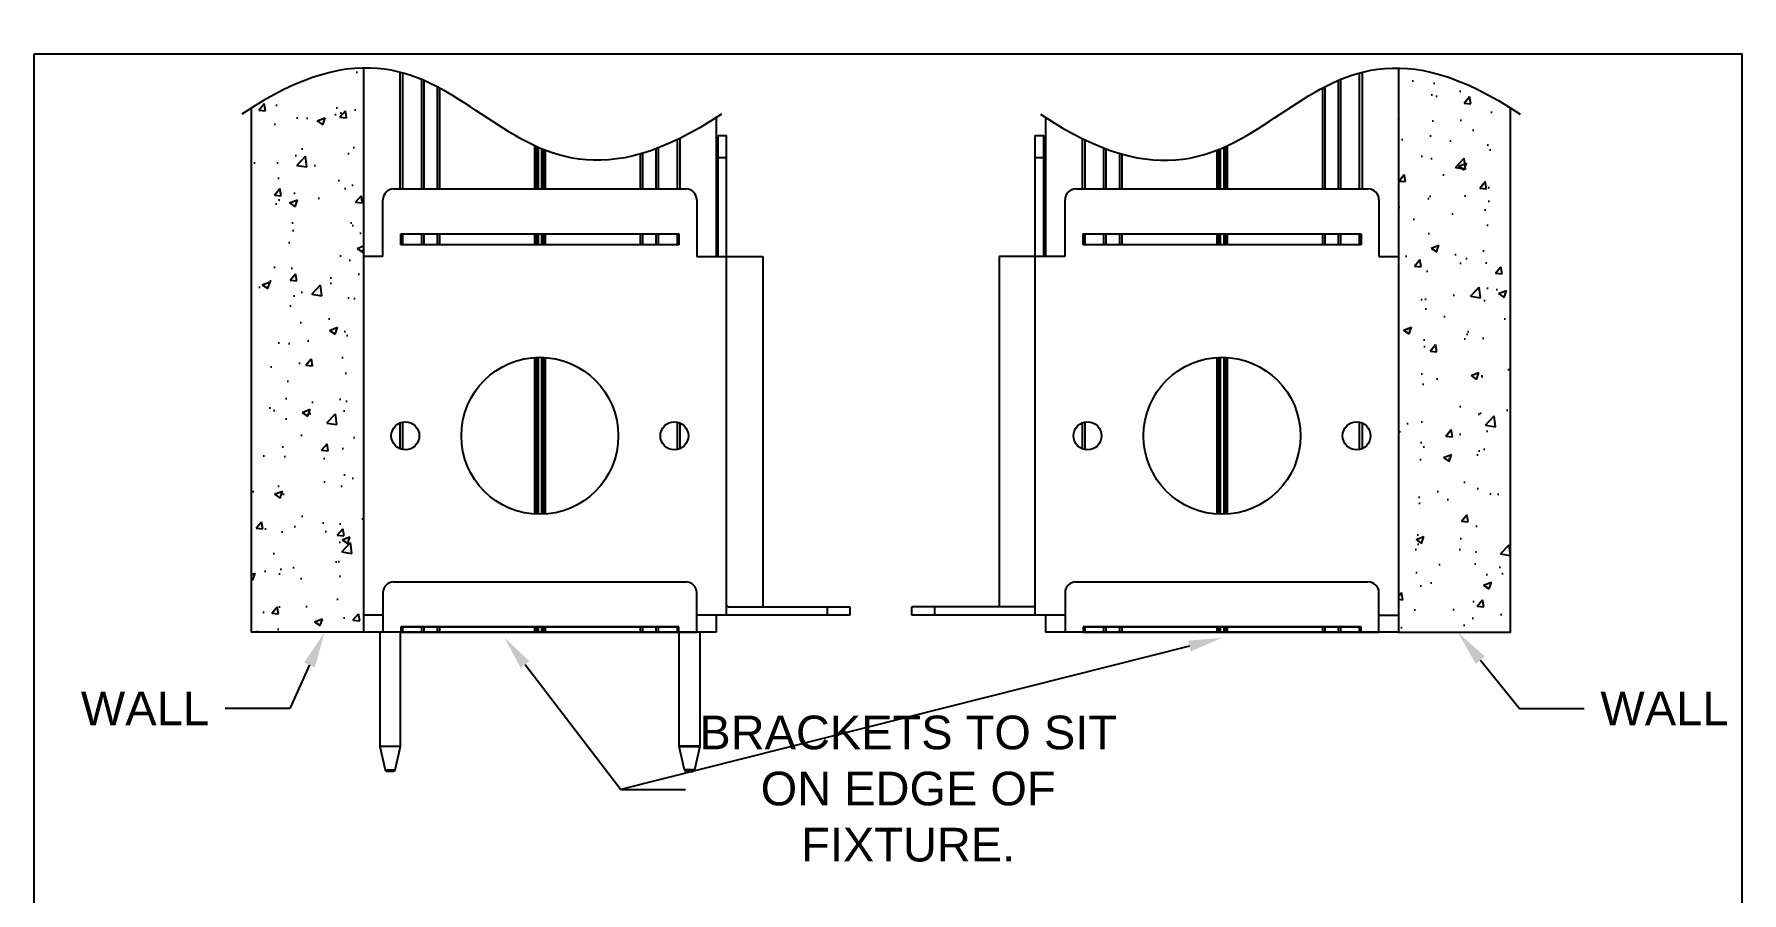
# Model space of a CAD drawing. Extents: x 0 to 9.5, y -12.2 to 0.1.
# Drawn here: x 0 to 9.52, y -4.68 to 0.11 of the extents above; entities that cross this region are included whole.
import ezdxf
from ezdxf import colors
from ezdxf.entities.mleader import LeaderData, LeaderLine
from ezdxf.math import Vec2, Vec3

# ---------------------------------------------------------------- set-up
doc = ezdxf.new("R2010")
doc.units = 0
doc.header["$LTSCALE"] = 0.5
doc.header["$MEASUREMENT"] = 0
for name, color, linetype in [('Ceiling', 42, 'CONTINUOUS'), ('Dimension', 10, 'CONTINUOUS'), ('FAB DWG', 221, 'CONTINUOUS'), ('Hardware', 242, 'CONTINUOUS'), ('Housing', 150, 'CONTINUOUS'), ('Mounting', 4, 'CONTINUOUS'), ('WallMount Bracket', 190, 'CONTINUOUS')]:
    doc.layers.add(name, color=color, linetype=linetype)
doc.layers.add('Text-Unprinted', color=131, linetype='CONTINUOUS', plot=False)
doc.styles.add('LSAD_Standard', font='arial.ttf')
doc.styles.get("Standard").update_dxf_attribs({"font": 'arial.ttf'})

msp = doc.modelspace()

# ---------------------------------------------------------------- hatches: boundary and pattern name
at = {"layer": 'Ceiling', "ltscale": 0.5, "transparency": 16777216}
h = msp.add_hatch(dxfattribs=at)
h.set_pattern_fill('AR-CONC', color=256, scale=0.063)
h.set_pattern_definition([(50, (5.5815, -2.09225), (0.451874, -0.039534), [0.04725, -0.51975]), (355, (5.5815, -2.09225), (-0.087413, 0.47388), [0.0378, -0.4158]), (100.451, (5.61917, -2.09554), (0.36446, 0.434347), [0.040156, -0.44172]), (46.184, (5.5815, -1.96625), (0.67236, -0.10428), [0.070875, -0.779625]), (96.636, (5.63754, -1.97494), (0.58884, 0.613695), [0.060235, -0.66258]), (351.184, (5.5815, -1.96625), (0.58884, 0.61369), [0.0567, -0.6237]), (21, (5.6445, -1.99775), (0.376051, -0.25365), [0.04725, -0.51975]), (326, (5.6445, -1.99775), (0.15329, 0.456845), [0.0378, -0.4158]), (71.451, (5.67585, -2.0189), (0.52934, 0.203195), [0.040156, -0.44172]), (37.5, (5.58151, -2.09225), (0.0076607, 0.209723), [0, -0.41076, 0, -0.4221, 0, -0.417375]), (7.5, (5.5815, -2.09225), (0.165734, 0.248479), [0, -0.24066, 0, -0.40131, 0, -0.159075]), (327.5, (5.44102, -2.09225), (0.336308, -0.0142096), [0, -0.1575, 0, -0.4914, 0, -0.65205]), (317.5, (5.37802, -2.09225), (0.367407, 0.063066), [0, -0.20475, 0, -0.32634, 0, -0.46305])])
h.paths.add_polyline_path([(1.836, -0.0797), (1.836, -3.2247), (1.211, -3.2255), (1.211, -0.3021)])
h = msp.add_hatch(dxfattribs=at)
h.set_pattern_fill('AR-CONC', color=256, scale=0.063)
h.set_pattern_definition([(50, (7.4183, -2.09225), (0.451874, -0.039534), [0.04725, -0.51975]), (355, (7.4183, -2.09225), (-0.08741, 0.47388), [0.0378, -0.4158]), (100.451, (7.45594, -2.09554), (0.36446, 0.43435), [0.04016, -0.44172]), (46.184, (7.4183, -1.96625), (0.67236, -0.10428), [0.07087, -0.77963]), (96.636, (7.4743, -1.97494), (0.58884, 0.6137), [0.06023, -0.66258]), (351.184, (7.4183, -1.96625), (0.58884, 0.6137), [0.0567, -0.6237]), (21, (7.4813, -1.99775), (0.37605, -0.25365), [0.04725, -0.51975]), (326, (7.4813, -1.99775), (0.15329, 0.45684), [0.0378, -0.4158]), (71.451, (7.5126, -2.0189), (0.52934, 0.203195), [0.04016, -0.44172]), (37.5, (7.41828, -2.09225), (0.007661, 0.209723), [0, -0.41076, 0, -0.4221, 0, -0.417375]), (7.5, (7.41828, -2.09225), (0.165734, 0.24848), [0, -0.24066, 0, -0.40131, 0, -0.159075]), (327.5, (7.2778, -2.09225), (0.336308, -0.01421), [0, -0.1575, 0, -0.4914, 0, -0.65205]), (317.5, (7.2148, -2.09225), (0.367407, 0.063066), [0, -0.20475, 0, -0.32634, 0, -0.46305])])
h.paths.add_polyline_path([(7.6063, -0.0797), (7.6063, -3.2247), (8.2313, -3.2255), (8.2313, -0.3021)])

# ---------------------------------------------------------------- linework, layer by layer
at = {"layer": 'Ceiling', "transparency": 16777216}
for points in [[(1.836, -0.0798), (1.836, -3.2247), (1.211, -3.2247), (1.211, -0.3021)], [(7.6063, -0.0798), (7.6063, -3.2247), (8.2313, -3.2247), (8.2313, -0.3021)]]:
    msp.add_lwpolyline(points, dxfattribs=at)
at = {"layer": 'Dimension', "transparency": 16777216}
for points in [[(3.8322, -0.337), (3.1634, -0.7829), (2.4947, -0.337), (1.8259, 0.1088), (1.1572, -0.337)], [(5.6101, -0.337), (6.2789, -0.7829), (6.9476, -0.337), (7.6164, 0.1088), (8.2851, -0.337)]]:
    msp.add_open_spline(points, degree=3, dxfattribs=at)
at = {"layer": 'Hardware', "lineweight": 25, "transparency": 16777216}
for p, q in [((1.9275, -3.2247), (1.9275, -3.8588)), ((2.0425, -3.8588), (2.0425, -3.2247)), ((3.5963, -3.8588), (3.5963, -3.2247)), ((3.7113, -3.2247), (3.7113, -3.8588)), ((1.9275, -3.8588), (2.0339, -3.8588)), ((1.9277, -3.8609), (1.9567, -3.9918)), ((2.0422, -3.8609), (1.9277, -3.8609)), ((2.0132, -3.9918), (2.0422, -3.8609)), ((2.0339, -3.8588), (2.0425, -3.8588)), ((3.6048, -3.8588), (3.5963, -3.8588)), ((3.6255, -3.9918), (3.5965, -3.8609)), ((3.5965, -3.8609), (3.711, -3.8609)), ((3.7113, -3.8588), (3.6048, -3.8588)), ((3.711, -3.8609), (3.682, -3.9918)), ((1.9567, -3.9918), (2.0132, -3.9918)), ((3.682, -3.9918), (3.6255, -3.9918)), ((2.0034, -3.9997), (1.9665, -3.9997)), ((3.6353, -3.9997), (3.6722, -3.9997))]:
    msp.add_line(p, q, dxfattribs=at)
for centre, start, end in [((1.9375, -3.8588), 180, 192.5), ((2.0325, -3.8588), 347.5, 0), ((3.6063, -3.8588), 180, 192.5), ((3.7013, -3.8588), 347.5, 0), ((1.9665, -3.9897), 192.5, 270), ((2.0034, -3.9897), 270, 347.5), ((3.6353, -3.9897), 192.5, 270), ((3.6722, -3.9897), 270, 347.5)]:
    msp.add_arc(centre, 0.01, start, end, dxfattribs=at)
at = {"layer": 'Housing', "linetype": 'Continuous', "transparency": 16777216}
for p, q in [((1.836, -0.0798), (1.836, -1.1297)), ((2.039, -0.1032), (2.039, -0.7537)), ((2.054, -0.1072), (2.054, -0.7537)), ((2.1587, -0.1433), (2.1587, -0.7537)), ((2.1717, -0.1488), (2.1717, -0.7537)), ((2.2467, -0.1845), (2.2467, -0.7537)), ((7.1955, -0.1845), (7.1955, -0.7537)), ((7.2706, -0.1488), (7.2706, -0.7537)), ((7.2836, -0.1433), (7.2836, -0.7537)), ((7.3883, -0.1072), (7.3883, -0.7537)), ((7.4033, -0.1032), (7.4033, -0.7537)), ((2.2597, -0.1913), (2.2597, -0.7537)), ((7.1826, -0.1913), (7.1826, -0.7537)), ((1.836, -0.2928), (1.836, -1.1297)), ((3.8028, -0.3563), (3.8028, -1.1297)), ((5.6395, -0.3563), (5.6395, -1.1297)), ((7.6063, -0.3563), (7.6063, -1.1297)), ((3.5998, -0.4725), (3.5998, -0.7537)), ((5.8425, -0.4725), (5.8425, -0.7537)), ((2.7901, -0.513), (2.7901, -0.7537)), ((2.7997, -0.5174), (2.7997, -0.7537)), ((2.8097, -0.5219), (2.8097, -0.7537)), ((2.829, -0.5301), (2.829, -0.7537)), ((2.839, -0.5342), (2.839, -0.7537)), ((2.8487, -0.538), (2.8487, -0.7537)), ((3.379, -0.5591), (3.379, -0.7537)), ((3.392, -0.5553), (3.392, -0.7537)), ((3.467, -0.5301), (3.467, -0.7537)), ((3.48, -0.5252), (3.48, -0.7537)), ((3.5848, -0.4798), (3.5848, -0.7537)), ((5.8575, -0.4798), (5.8575, -0.7537)), ((5.9623, -0.5252), (5.9623, -0.7537)), ((5.9753, -0.5301), (5.9753, -0.7537)), ((6.0503, -0.5553), (6.0503, -0.7537)), ((6.0633, -0.5591), (6.0633, -0.7537)), ((6.5936, -0.538), (6.5936, -0.7537)), ((6.6033, -0.5342), (6.6033, -0.7537)), ((6.6133, -0.5301), (6.6133, -0.7537)), ((6.6326, -0.5219), (6.6326, -0.7537)), ((6.6426, -0.5174), (6.6426, -0.7537)), ((6.6522, -0.513), (6.6522, -0.7537)), ((2.054, -1.0037), (2.054, -1.0657)), ((2.1587, -1.0037), (2.1587, -1.0657)), ((2.1717, -1.0037), (2.1717, -1.0657)), ((2.2467, -1.0037), (2.2467, -1.0657)), ((2.2597, -1.0037), (2.2597, -1.0657)), ((2.7901, -1.0037), (2.7901, -1.0657)), ((2.7997, -1.0037), (2.7997, -1.0657)), ((2.8097, -1.0037), (2.8097, -1.0657)), ((2.829, -1.0037), (2.829, -1.0657)), ((2.839, -1.0037), (2.839, -1.0657)), ((2.8487, -1.0037), (2.8487, -1.0657)), ((3.379, -1.0037), (3.379, -1.0657)), ((3.392, -1.0037), (3.392, -1.0657)), ((3.467, -1.0037), (3.467, -1.0657)), ((3.48, -1.0037), (3.48, -1.0657)), ((3.5848, -1.0037), (3.5848, -1.0657)), ((5.8575, -1.0037), (5.8575, -1.0657)), ((5.9623, -1.0037), (5.9623, -1.0657)), ((5.9753, -1.0037), (5.9753, -1.0657)), ((6.0503, -1.0037), (6.0503, -1.0657)), ((6.0633, -1.0037), (6.0633, -1.0657)), ((6.5936, -1.0037), (6.5936, -1.0657)), ((6.6033, -1.0037), (6.6033, -1.0657)), ((6.6133, -1.0037), (6.6133, -1.0657)), ((6.6326, -1.0037), (6.6326, -1.0657)), ((6.6426, -1.0037), (6.6426, -1.0657)), ((6.6522, -1.0037), (6.6522, -1.0657)), ((7.1826, -1.0037), (7.1826, -1.0657)), ((7.1955, -1.0037), (7.1955, -1.0657)), ((7.2706, -1.0037), (7.2706, -1.0657)), ((7.2836, -1.0037), (7.2836, -1.0657)), ((7.3883, -1.0037), (7.3883, -1.0657)), ((2.7901, -1.6932), (2.7901, -2.5662)), ((2.7997, -1.6926), (2.7997, -2.5667)), ((2.8097, -1.6923), (2.8097, -2.5671)), ((2.829, -1.6923), (2.829, -2.5671)), ((2.839, -1.6926), (2.839, -2.5667)), ((2.8487, -1.6932), (2.8487, -2.5662)), ((6.5936, -1.6932), (6.5936, -2.5662)), ((6.6033, -1.6926), (6.6033, -2.5667)), ((6.6133, -1.6923), (6.6133, -2.5671)), ((6.6326, -1.6923), (6.6326, -2.5671)), ((6.6426, -1.6926), (6.6426, -2.5667)), ((6.6522, -1.6932), (6.6522, -2.5662)), ((2.039, -2.0578), (2.039, -2.2015)), ((2.054, -2.0532), (2.054, -2.2061)), ((3.5848, -2.0532), (3.5848, -2.2061)), ((3.5998, -2.0578), (3.5998, -2.2015)), ((5.8425, -2.0578), (5.8425, -2.2015)), ((5.8575, -2.0532), (5.8575, -2.2061)), ((7.3883, -2.0532), (7.3883, -2.2061)), ((7.4033, -2.0578), (7.4033, -2.2015)), ((1.836, -3.1297), (1.836, -3.2247)), ((1.836, -3.1297), (1.836, -3.2247)), ((3.8028, -3.1297), (3.8028, -3.2247)), ((5.6395, -3.1297), (5.6395, -3.2247)), ((7.6063, -3.1297), (7.6063, -3.2247)), ((3.8028, -3.2247), (1.836, -3.2247)), ((2.0444, -3.2247), (3.5944, -3.2247)), ((2.054, -3.1937), (2.054, -3.2247)), ((2.1587, -3.1937), (2.1587, -3.2247)), ((2.1717, -3.1937), (2.1717, -3.2247)), ((2.2467, -3.1937), (2.2467, -3.2247)), ((2.2597, -3.1937), (2.2597, -3.2247)), ((2.7901, -3.1937), (2.7901, -3.2247)), ((2.7997, -3.1937), (2.7997, -3.2247)), ((2.8097, -3.1937), (2.8097, -3.2247)), ((2.829, -3.1937), (2.829, -3.2247)), ((2.839, -3.1937), (2.839, -3.2247)), ((2.8487, -3.1937), (2.8487, -3.2247)), ((3.379, -3.1937), (3.379, -3.2247)), ((3.392, -3.1937), (3.392, -3.2247)), ((3.467, -3.1937), (3.467, -3.2247)), ((3.48, -3.1937), (3.48, -3.2247)), ((3.5848, -3.1937), (3.5848, -3.2247)), ((7.6063, -3.2247), (5.6395, -3.2247)), ((5.8479, -3.2247), (7.3979, -3.2247)), ((5.8575, -3.1937), (5.8575, -3.2247)), ((5.9623, -3.1937), (5.9623, -3.2247)), ((5.9753, -3.1937), (5.9753, -3.2247)), ((6.0503, -3.1937), (6.0503, -3.2247)), ((6.0633, -3.1937), (6.0633, -3.2247)), ((6.5936, -3.1937), (6.5936, -3.2247)), ((6.6033, -3.1937), (6.6033, -3.2247)), ((6.6133, -3.1937), (6.6133, -3.2247)), ((6.6326, -3.1937), (6.6326, -3.2247)), ((6.6426, -3.1937), (6.6426, -3.2247)), ((6.6522, -3.1937), (6.6522, -3.2247)), ((7.1826, -3.1937), (7.1826, -3.2247)), ((7.1955, -3.1937), (7.1955, -3.2247)), ((7.2706, -3.1937), (7.2706, -3.2247)), ((7.2836, -3.1937), (7.2836, -3.2247)), ((7.3883, -3.1937), (7.3883, -3.2247))]:
    msp.add_line(p, q, dxfattribs=at)
at = {"layer": 'Mounting', "linetype": 'Continuous', "transparency": 16777216}
for p, q in [((3.8128, -0.4559), (3.8606, -0.4559)), ((3.8128, -1.1297), (3.8128, -0.4559)), ((3.8606, -3.1297), (3.8606, -0.4559)), ((5.5817, -3.1297), (5.5817, -0.4559)), ((5.5817, -0.4559), (5.6295, -0.4559)), ((5.6295, -1.1297), (5.6295, -0.4559)), ((3.8606, -0.5809), (3.8128, -0.5809)), ((5.6295, -0.5809), (5.5817, -0.5809)), ((2.0044, -0.7537), (3.6344, -0.7537)), ((5.8079, -0.7537), (7.4379, -0.7537)), ((1.9444, -1.1297), (1.9444, -0.8137)), ((3.6944, -0.8137), (3.6944, -1.1297)), ((5.7479, -1.1297), (5.7479, -0.8137)), ((7.4979, -0.8137), (7.4979, -1.1297)), ((2.0444, -1.0037), (3.5944, -1.0037)), ((2.0444, -1.0657), (2.0444, -1.0037)), ((3.5944, -1.0037), (3.5944, -1.0657)), ((5.8479, -1.0037), (7.3979, -1.0037)), ((5.8479, -1.0657), (5.8479, -1.0037)), ((7.3979, -1.0037), (7.3979, -1.0657)), ((1.9444, -1.1297), (1.836, -1.1297)), ((1.836, -1.1297), (1.836, -3.1297)), ((3.5944, -1.0657), (2.0444, -1.0657)), ((3.6944, -1.1297), (4.0628, -1.1297)), ((4.0628, -1.1297), (4.0628, -3.0819)), ((5.3795, -1.1297), (5.3795, -3.0819)), ((5.7479, -1.1297), (5.3795, -1.1297)), ((7.3979, -1.0657), (5.8479, -1.0657)), ((7.4979, -1.1297), (7.6063, -1.1297)), ((7.6063, -1.1297), (7.6063, -3.1297)), ((2.0044, -2.9437), (3.6344, -2.9437)), ((5.8079, -2.9437), (7.4379, -2.9437)), ((1.9444, -3.0037), (1.9444, -3.2247)), ((3.6944, -3.2247), (3.6944, -3.0037)), ((5.7479, -3.0037), (5.7479, -3.2247)), ((7.4979, -3.2247), (7.4979, -3.0037)), ((1.9444, -3.1297), (1.836, -3.1297)), ((4.5481, -3.1297), (3.6944, -3.1297)), ((3.8686, -3.0819), (4.5481, -3.0819)), ((4.4231, -3.1297), (4.4231, -3.0819)), ((4.5481, -3.0819), (4.5481, -3.1297)), ((4.8942, -3.1297), (4.8942, -3.0819)), ((5.5737, -3.0819), (4.8942, -3.0819)), ((5.7479, -3.1297), (4.8942, -3.1297)), ((5.0192, -3.0819), (5.0192, -3.1297)), ((7.4979, -3.1297), (7.6063, -3.1297)), ((2.0444, -3.1937), (3.5944, -3.1937)), ((3.5944, -3.1937), (2.0444, -3.1937)), ((2.0444, -3.1937), (2.0444, -3.2247)), ((3.5944, -3.2247), (3.5944, -3.1937)), ((5.8479, -3.1937), (7.3979, -3.1937)), ((7.3979, -3.1937), (5.8479, -3.1937)), ((5.8479, -3.1937), (5.8479, -3.2247)), ((7.3979, -3.2247), (7.3979, -3.1937))]:
    msp.add_line(p, q, dxfattribs=at)
at = {"layer": 'Mounting', "ltscale": 0.5, "transparency": 16777216}
for p, q in [((2.0444, -3.2247), (1.9444, -3.2247)), ((3.5944, -3.2247), (3.6944, -3.2247)), ((5.8479, -3.2247), (5.7479, -3.2247)), ((7.3979, -3.2247), (7.4979, -3.2247))]:
    msp.add_line(p, q, dxfattribs=at)
at = {"layer": 'Mounting', "linetype": 'Continuous', "transparency": 16777216}
for centre, radius in [((2.8194, -2.1297), 0.4375), ((6.6229, -2.1297), 0.4375), ((2.0694, -2.1297), 0.078), ((3.5694, -2.1297), 0.078), ((5.8729, -2.1297), 0.078), ((7.3729, -2.1297), 0.078)]:
    msp.add_circle(centre, radius, dxfattribs=at)
for centre, radius, start, end in [((2.0044, -0.8137), 0.06, 90, 180), ((3.6344, -0.8137), 0.06, 0, 90), ((5.8079, -0.8137), 0.06, 90, 180), ((7.4379, -0.8137), 0.06, 0, 90), ((2.0044, -3.0037), 0.06, 90, 180), ((3.6344, -3.0037), 0.06, 0, 90), ((5.8079, -3.0037), 0.06, 90, 180), ((7.4379, -3.0037), 0.06, 0, 90), ((3.8686, -3.0739), 0.008, 180, 270)]:
    msp.add_arc(centre, radius, start, end, dxfattribs=at)
at = {"layer": 'Text-Unprinted', "ltscale": 0.5, "transparency": 16777216}
msp.add_lwpolyline([(0, 0), (9.521, 0), (9.521, -12.1704), (0, -12.1704)], close=True, dxfattribs=at)
at = {"layer": 'WallMount Bracket', "linetype": 'Continuous', "transparency": 16777216}
msp.add_arc((5.5737, -3.0739), 0.008, 270, 0, dxfattribs=at)

# ---------------------------------------------------------------- leaders
at = {"layer": 'FAB DWG', "transparency": 16777216}
ml = msp.add_multileader_mtext('Standard', dxfattribs=at)
ml.set_content('WALL', color=256)
ml.set_leader_properties()
ml.build(insert=Vec2(0, 0))
ml.multileader.update_dxf_attribs({"dogleg_length": 0.36, "arrow_head_size": 0.2})
ctx = ml.context
ctx.base_point, ctx.char_height, ctx.arrow_head_size, ctx.landing_gap_size, ctx.plane_origin = Vec3(0.1826, -3.6486), 0.188, 0.2, 0.09, Vec3(6.4777, 7.8045)
ctx.text_align_type = 2
notes = []
notes.append((ctx, [(0, (1, 1, 0), (1.4252, -3.6486), (-1, 0), 0.36, [(0, [(1.6187, -3.2247)], 0, [])])]))
ctx.mtext.insert, ctx.mtext.alignment, ctx.mtext.flow_direction = Vec3(0.9752, -3.5546), 3, 5
ml = msp.add_multileader_mtext('Standard', dxfattribs=at)
ml.set_content('WALL', color=256)
ml.set_leader_properties()
ml.build(insert=Vec2(0, 0))
ml.multileader.update_dxf_attribs({"dogleg_length": 0.36, "arrow_head_size": 0.2})
ctx = ml.context
ctx.base_point, ctx.char_height, ctx.arrow_head_size, ctx.landing_gap_size, ctx.plane_origin = Vec3(8.642, -3.6486), 0.188, 0.2, 0.09, Vec3(3.0778, 7.8045)
notes.append((ctx, [(0, (1, 1, 0), (8.282, -3.6486), (1, 0), 0.36, [(0, [(7.9369, -3.2247)], 0, [])])]))
ctx.mtext.insert, ctx.mtext.flow_direction = Vec3(8.732, -3.5546), 5
at = {"layer": 'FAB DWG', "ltscale": 0.5, "transparency": 16777216}
ml = msp.add_multileader_mtext('Standard', dxfattribs=at)
ml.set_content('\\A1;BRACKETS TO SIT {\\H1x;ON} EDGE OF FIXTURE. ', color=256, style='LSAD_Standard')
ml.set_leader_properties()
ml.build(insert=Vec2(0, 0))
ml.multileader.update_dxf_attribs({"text_left_attachment_type": 2, "text_right_attachment_type": 2, "dogleg_length": 0.36, "arrow_head_size": 0.1875})
ctx = ml.context
ctx.base_point, ctx.char_height, ctx.arrow_head_size, ctx.landing_gap_size, ctx.plane_origin = Vec3(3.6308, -4.1003), 0.1875, 0.1875, 0.09, Vec3(8.5399, 10.9375)
ctx.left_attachment, ctx.right_attachment, ctx.text_align_type = 2, 2, 1
notes.append((ctx, [(0, (1, 1, 0), (3.2708, -4.1003), (1, 0), 0.36, [(0, [(6.6229, -3.2554)], 0, []), (1, [(2.6229, -3.2554)], 0, [])])]))
ctx.mtext.insert, ctx.mtext.width, ctx.mtext.defined_height, ctx.mtext.alignment, ctx.mtext.flow_direction = Vec3(4.8729, -3.6891), 2.452359, 0.6491, 2, 5
for ctx, leaders in notes:
    for number, flags, end, landing, length, lines in leaders:
        leader = LeaderData()
        leader.index, (leader.has_last_leader_line, leader.has_dogleg_vector, leader.attachment_direction) = number, flags
        leader.last_leader_point, leader.dogleg_vector, leader.dogleg_length = Vec3(end), Vec3(landing), length
        for number, points, colour, breaks in lines:
            line = LeaderLine()
            line.index, line.vertices, line.color, line.breaks = number, Vec3.list(points), colors.encode_raw_color(colour), breaks
            leader.lines.append(line)
        ctx.leaders.append(leader)

doc.saveas('drawing.dxf')
